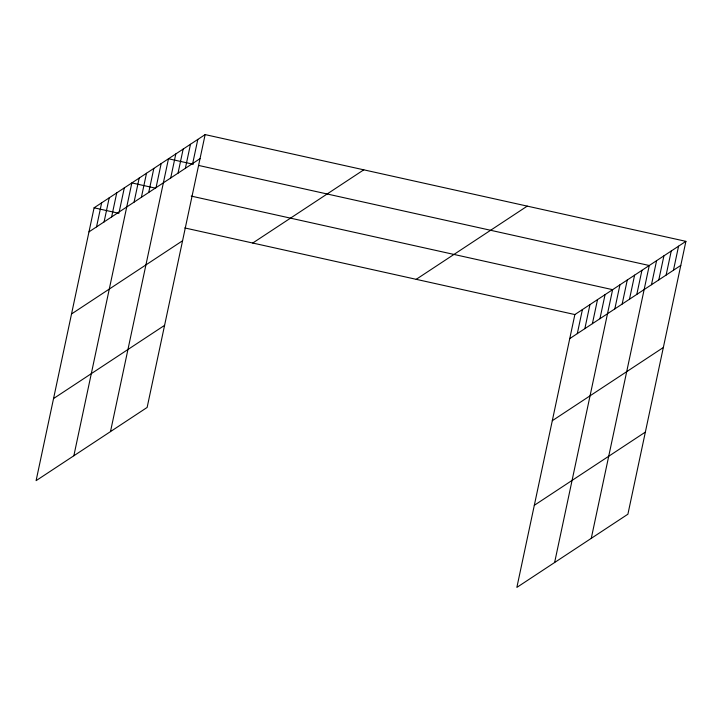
<?xml version="1.0" encoding="UTF-8"?>
<svg xmlns="http://www.w3.org/2000/svg" width="722" height="722" viewBox="0 0 722 722"><rect width="100%" height="100%" fill="white"/><g stroke="black" fill="none" stroke-linecap="round" stroke-linejoin="round"><path stroke-width="1.08" d="M205.138 134.599L94.095 207.801L36.1 480.653L147.135 407.443L205.138 134.599L685.9 241.347L627.905 514.199L516.862 587.401L574.865 314.557L685.9 241.347M96.531 226.879L101.649 202.828M104.085 221.907L109.193 197.846M111.63 216.925L116.747 192.864M119.184 211.952L124.301 187.891M73.852 455.762L131.846 182.91L155.591 188.18M134.066 202.142L139.175 178.081M141.395 197.305L146.503 173.253M148.723 192.476L153.831 168.416M156.051 187.648L161.159 163.587M110.493 431.603L168.488 158.75L193.315 164.264M170.708 177.982L175.816 153.921M178.036 173.145L183.153 149.093M185.364 168.316L190.482 144.256M192.693 163.488L197.81 139.427M577.302 333.636L582.41 309.576M584.847 328.654L589.964 304.594M592.401 323.682L597.509 299.621M599.946 318.7L605.063 294.639M554.622 562.51L612.617 289.666L191.213 196.095M614.828 308.89L619.945 284.829M622.156 304.061L627.274 280.001M629.485 299.224L634.602 275.172M636.813 294.395L641.93 270.335M591.264 538.359L649.258 265.506L198.712 165.464M651.47 284.73L656.587 260.678M658.798 279.901L663.915 255.841M666.126 275.064L671.243 251.012M673.455 270.236L678.572 246.175M88.986 231.861L200.021 158.65M71.532 313.962L182.567 240.751M252.745 243.034L363.789 169.823M53.554 398.553L164.589 325.342M416.206 279.324L527.25 206.122M569.748 338.609L680.783 265.407M552.294 420.709L663.337 347.508M534.316 505.301L645.351 432.099M94.095 207.801L118.922 213.315M184.751 227.935L574.865 314.557"/></g></svg>
